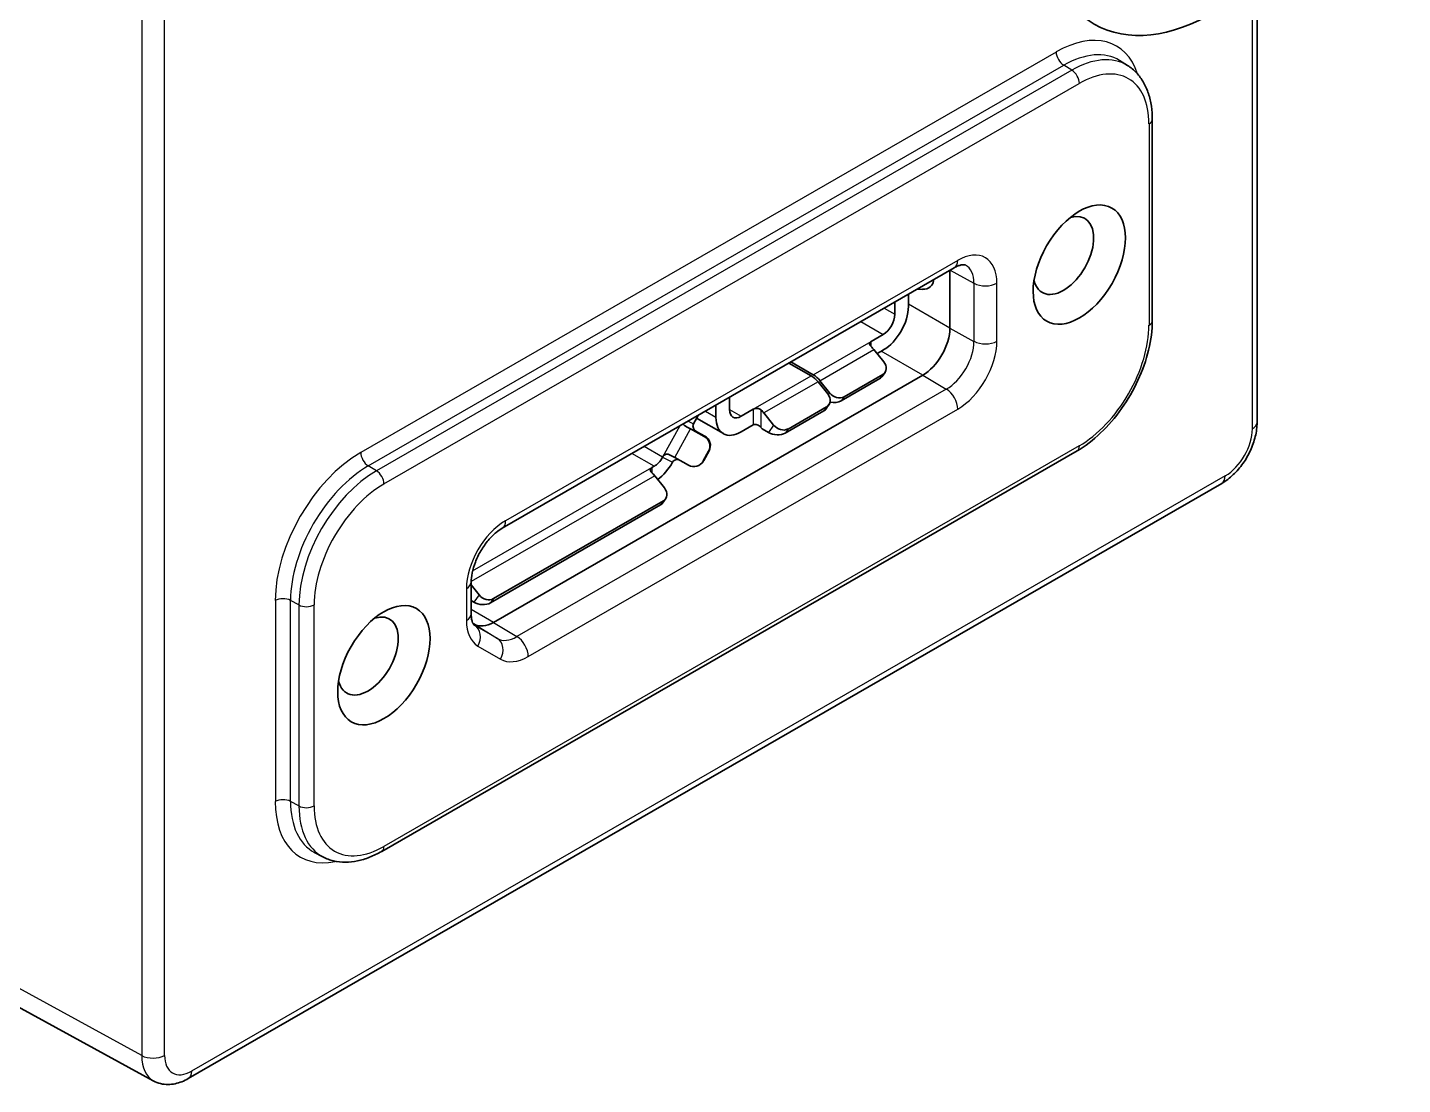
# Model space of a CAD drawing. Header units: millimetres. Extents: x 0 to 210, y 0 to 149.
# Drawn here: x 148.39 to 160.97, y 109.74 to 119.41 of the extents above; entities that cross this region are included whole.
import ezdxf

# ---------------------------------------------------------------- set-up
doc = ezdxf.new("R2010")
doc.units = ezdxf.units.MM
doc.header["$LTSCALE"] = 0.5
doc.layers.add('Sichtbar (ISO)', color=7, linetype='Continuous', lineweight=35)
doc.layers.add('Sichtbar schmal (ISO)', color=7, linetype='Continuous', lineweight=25)

msp = doc.modelspace()

# ---------------------------------------------------------------- linework, layer by layer
at = {"layer": 'Sichtbar (ISO)'}
for p, q in [((159.643, 115.796), (159.643, 119.827)), ((158.457, 119.061), (158.384, 119.106)), ((158.684, 118.566), (158.684, 116.726)), ((152.735, 114.826), (156.871, 117.209)), ((156.832, 117.186), (156.832, 116.657)), ((156.682, 117.099), (156.682, 117.091)), ((156.682, 117.094), (156.682, 117.084)), ((156.328, 116.896), (156.328, 116.784)), ((156.452, 116.967), (156.452, 116.855)), ((156.582, 117.012), (156.533, 117.014)), ((156.222, 116.6), (156.111, 116.536)), ((156.137, 116.461), (156.226, 116.35)), ((156.222, 116.457), (156.166, 116.425)), ((155.563, 116.22), (155.359, 116.338)), ((155.377, 116.348), (155.581, 116.231)), ((156.584, 116.228), (152.655, 113.965)), ((155.625, 116.166), (155.714, 116.055)), ((155.642, 116.176), (155.731, 116.065)), ((156.19, 116.195), (155.836, 115.991)), ((155.863, 116.03), (156.217, 116.233)), ((156.238, 116.252), (156.209, 116.212)), ((154.815, 116.024), (154.815, 115.912)), ((154.691, 115.953), (154.691, 115.841)), ((155.032, 115.915), (154.921, 115.851)), ((155.677, 115.899), (155.324, 115.696)), ((155.704, 115.938), (155.351, 115.734)), ((155.725, 115.957), (155.697, 115.916)), ((154.486, 115.782), (154.528, 115.859)), ((154.514, 115.833), (154.759, 115.692)), ((155.032, 115.772), (154.921, 115.708)), ((155.13, 115.881), (155.219, 115.77)), ((154.584, 115.666), (154.458, 115.735)), ((154.588, 115.669), (154.515, 115.709)), ((155.103, 115.748), (155.114, 115.735)), ((155.171, 115.702), (155.114, 115.735)), ((157.996, 115.534), (151.632, 111.869)), ((154.575, 115.442), (154.624, 115.53)), ((154.58, 115.446), (154.628, 115.534)), ((154.125, 115.393), (154.104, 115.381)), ((154.44, 115.403), (154.314, 115.472)), ((154.554, 115.416), (154.558, 115.419)), ((154.131, 115.305), (154.22, 115.195)), ((149.862, 109.79), (159.32, 115.237)), ((154.183, 115.039), (152.628, 114.143)), ((152.655, 114.182), (154.21, 115.078)), ((154.231, 115.097), (154.203, 115.056)), ((152.451, 114.042), (152.451, 114.334)), ((152.451, 114.307), (152.523, 114.217)), ((152.475, 114.15), (152.451, 114.164)), ((152.48, 113.948), (152.468, 113.955)), ((151.093, 111.819), (151.017, 111.859)), ((147.943, 110.644), (149.542, 109.77))]:
    msp.add_line(p, q, dxfattribs=at)
for centre, major_axis in [((159.256, 121.356), (1.104, 1.917)), ((158.016, 117.238), (0.298, 0.518)), ((151.652, 113.573), (0.298, 0.518))]:
    msp.add_ellipse(centre, major_axis=major_axis, ratio=0.578093, dxfattribs=at)
for centre, major_axis, ratio, start_param, end_param in [((157.871, 117.322), (0.195, 0.339), 0.578093, 2.590218, 6.83456), ((156.582, 117.094), (0.0995, -0.0096), 0.816281, 4.79122, 6.362016), ((156.588, 117.155), (0.0824, -0.0879), 0.533872, 0.438789, 0.514455), ((156.222, 116.723), (0.162, 0.282), 0.578093, 3.925057, 5.495853), ((156.222, 116.723), (0.075, 0.13), 0.578093, 3.925057, 5.495853), ((156.584, 116.514), (-0.175, -0.303), 0.578093, 0.783464, 2.354261), ((156.075, 116.372), (0.087, -0.152), 0.578093, 1.834529, 2.068376), ((156.156, 116.309), (0.0819, -0.0574), 0.787757, 5.930605, 7.501401), ((155.563, 116.077), (0.087, -0.152), 0.578093, 1.834529, 2.358128), ((155.581, 116.087), (0.087, -0.152), 0.578093, 1.834529, 2.358128), ((156.108, 116.242), (0.108, -0.013), 0.564325, 5.637791, 5.990371), ((155.643, 116.014), (0.0819, -0.0574), 0.787757, 5.930605, 7.501401), ((155.802, 116.106), (0.0819, -0.0574), 0.787757, 4.359809, 5.930605), ((154.921, 115.973), (-0.075, -0.13), 0.578093, 5.495853, 7.06665), ((155.068, 115.792), (0.087, -0.152), 0.578093, 1.834529, 2.068376), ((155.596, 115.946), (0.108, -0.013), 0.564325, 5.637791, 5.990371), ((155.755, 116.038), (0.108, -0.013), 0.564325, 4.596094, 5.637791), ((154.539, 115.753), (0.0533, -0.0293), 0.821579, 3.142394, 4.71319), ((154.921, 115.973), (-0.162, -0.282), 0.578093, 5.495853, 7.06665), ((155.068, 115.728), (0.0422, -0.0385), 0.697261, 1.352061, 2.922858), ((155.289, 115.811), (0.0819, -0.0574), 0.787757, 4.359809, 5.930605), ((154.462, 115.739), (-0.153, 0.084), 0.029784, 1.243844, 1.560154), ((154.536, 115.578), (0.0664, -0.0748), 0.9995, 0.343043, 1.913839), ((154.54, 115.582), (0.0664, -0.0748), 0.9995, 0.343043, 1.913839), ((155.242, 115.743), (0.108, -0.013), 0.564325, 4.066995, 5.637791), ((154.125, 115.515), (-0.075, -0.13), 0.578093, 0.783464, 1.607305), ((154.125, 115.515), (0.162, 0.282), 0.578093, 4.069582, 4.748898), ((154.318, 115.476), (-0.153, 0.084), 0.029784, 1.243844, 1.560154), ((154.347, 115.402), (0.0533, -0.0293), 0.821579, 2.032379, 3.142394), ((154.488, 115.49), (0.0664, -0.0748), 0.9995, 5.055432, 6.626228), ((154.492, 115.494), (0.0664, -0.0748), 0.9995, 0, 0.343043), ((154.069, 115.217), (0.087, -0.152), 0.578093, 1.834529, 2.068376), ((154.149, 115.154), (0.0819, -0.0574), 0.787757, 5.930605, 7.501401), ((154.102, 115.086), (0.108, -0.013), 0.564325, 5.637791, 5.990371), ((152.546, 114.19), (0.108, -0.013), 0.564325, 4.066995, 5.637791), ((152.594, 114.258), (0.0819, -0.0574), 0.787757, 4.359809, 5.930605), ((151.507, 113.657), (0.195, 0.339), 0.578093, 2.590218, 6.83456), ((152.655, 114.251), (-0.175, -0.303), 0.578093, 6.281252, 7.06665)]:
    msp.add_ellipse(centre, major_axis=major_axis, ratio=ratio, start_param=start_param, end_param=end_param, dxfattribs=at)
for points, knots in [([(158.457, 119.061), (158.487, 119.042), (158.515, 119.019), (158.564, 118.967), (158.586, 118.937), (158.622, 118.874), (158.637, 118.839), (158.661, 118.767), (158.67, 118.729), (158.681, 118.649), (158.684, 118.608), (158.684, 118.566)], [5.5144065, 5.5144065, 5.5144065, 5.5144065, 5.6681623, 5.6681623, 5.821918, 5.821918, 5.9756738, 5.9756738, 6.1294295, 6.1294295, 6.2831853, 6.2831853, 6.2831853, 6.2831853]), ([(156.871, 117.209), (156.884, 117.216), (156.896, 117.222), (156.918, 117.23), (156.927, 117.233), (156.944, 117.237), (156.951, 117.237), (156.962, 117.237), (156.966, 117.237), (156.971, 117.235), (156.973, 117.235), (156.975, 117.234)], [4.712389, 4.712389, 4.712389, 4.712389, 4.8653713, 4.8653713, 5.0183535, 5.0183535, 5.1713358, 5.1713358, 5.3243181, 5.3243181, 5.4773004, 5.4773004, 5.4773004, 5.4773004]), ([(158.684, 116.726), (158.684, 116.64), (158.672, 116.549), (158.628, 116.365), (158.595, 116.271), (158.511, 116.09), (158.46, 116.002), (158.345, 115.839), (158.28, 115.763), (158.143, 115.633), (158.07, 115.577), (157.996, 115.534)], [6.283185, 6.283185, 6.283185, 6.283185, 6.597345, 6.597345, 6.911504, 6.911504, 7.225663, 7.225663, 7.539822, 7.539822, 7.853982, 7.853982, 7.853982, 7.853982]), ([(156.111, 116.489), (156.109, 116.49), (156.108, 116.492), (156.107, 116.493), (156.106, 116.494), (156.105, 116.495), (156.105, 116.496), (156.104, 116.496), (156.104, 116.497), (156.103, 116.498), (156.103, 116.498), (156.102, 116.498), (156.102, 116.499), (156.102, 116.499), (156.102, 116.499), (156.102, 116.5), (156.101, 116.501), (156.101, 116.501), (156.1, 116.502), (156.1, 116.503), (156.099, 116.504), (156.099, 116.505), (156.099, 116.505), (156.099, 116.505), (156.098, 116.505), (156.098, 116.506), (156.098, 116.506), (156.098, 116.506), (156.098, 116.507), (156.097, 116.508), (156.097, 116.509), (156.097, 116.509), (156.097, 116.51), (156.097, 116.51), (156.097, 116.51), (156.097, 116.511), (156.097, 116.511), (156.097, 116.511), (156.097, 116.512), (156.096, 116.512), (156.096, 116.512), (156.096, 116.513), (156.096, 116.513), (156.096, 116.514), (156.096, 116.514), (156.096, 116.514), (156.096, 116.515), (156.096, 116.515), (156.096, 116.515), (156.096, 116.516), (156.096, 116.516), (156.096, 116.517), (156.096, 116.518), (156.097, 116.519), (156.097, 116.52), (156.097, 116.52), (156.097, 116.521), (156.097, 116.521), (156.097, 116.521), (156.097, 116.521), (156.097, 116.522), (156.098, 116.522), (156.098, 116.523), (156.098, 116.524), (156.099, 116.524), (156.099, 116.525), (156.099, 116.525), (156.099, 116.526), (156.1, 116.526), (156.1, 116.526), (156.101, 116.527), (156.101, 116.528), (156.102, 116.529), (156.102, 116.53), (156.103, 116.53), (156.103, 116.53), (156.104, 116.531), (156.104, 116.531), (156.105, 116.532), (156.106, 116.532), (156.106, 116.533), (156.108, 116.534), (156.109, 116.535), (156.11, 116.535), (156.111, 116.536)], [0, 0, 0, 0, 0.0120543, 0.0120543, 0.0120543, 0.0198214, 0.0198214, 0.0198214, 0.0268172, 0.0268172, 0.0268172, 0.0297329, 0.0297329, 0.0297329, 0.0326605, 0.0326605, 0.0326605, 0.0396849, 0.0396849, 0.0396849, 0.0477368, 0.0477368, 0.0477368, 0.0496242, 0.0496242, 0.0496242, 0.0515012, 0.0515012, 0.0515012, 0.0595082, 0.0595082, 0.0595082, 0.0644661, 0.0644661, 0.0644661, 0.0670114, 0.0670114, 0.0670114, 0.069424, 0.069424, 0.069424, 0.074267, 0.074267, 0.074267, 0.0775376, 0.0775376, 0.0775376, 0.0793767, 0.0793767, 0.0793767, 0.0865184, 0.0865184, 0.0865184, 0.096382, 0.096382, 0.096382, 0.099219, 0.099219, 0.099219, 0.1014304, 0.1014304, 0.1014304, 0.109119, 0.109119, 0.109119, 0.1140724, 0.1140724, 0.1140724, 0.1190259, 0.1190259, 0.1190259, 0.1289126, 0.1289126, 0.1289126, 0.1338559, 0.1338559, 0.1338559, 0.1387993, 0.1387993, 0.1387993, 0.1486778, 0.1486778, 0.1486778, 0.1585563, 0.1585563, 0.1585563, 0.1585563]), ([(155.032, 115.915), (155.035, 115.916), (155.037, 115.917), (155.04, 115.919), (155.042, 115.919), (155.044, 115.92), (155.047, 115.921), (155.047, 115.921), (155.048, 115.921), (155.049, 115.921), (155.05, 115.921), (155.051, 115.922), (155.052, 115.922), (155.053, 115.922), (155.053, 115.922), (155.053, 115.922), (155.054, 115.922), (155.054, 115.922), (155.055, 115.922), (155.056, 115.922), (155.057, 115.923), (155.058, 115.923), (155.06, 115.923), (155.061, 115.923), (155.063, 115.923), (155.064, 115.923), (155.065, 115.923), (155.065, 115.923), (155.066, 115.923), (155.067, 115.923), (155.068, 115.923), (155.069, 115.923), (155.07, 115.923), (155.071, 115.923), (155.071, 115.923), (155.072, 115.923), (155.073, 115.922), (155.074, 115.922), (155.075, 115.922), (155.076, 115.922), (155.077, 115.922), (155.077, 115.922), (155.078, 115.922), (155.078, 115.921), (155.079, 115.921), (155.08, 115.921), (155.08, 115.921), (155.081, 115.921), (155.081, 115.921), (155.082, 115.921), (155.082, 115.921), (155.083, 115.92), (155.083, 115.92), (155.084, 115.92), (155.085, 115.92), (155.086, 115.919), (155.086, 115.919), (155.087, 115.919), (155.087, 115.919), (155.087, 115.919), (155.087, 115.919), (155.088, 115.919), (155.088, 115.918), (155.089, 115.918), (155.089, 115.918), (155.09, 115.918), (155.09, 115.918), (155.091, 115.917), (155.091, 115.917), (155.092, 115.917), (155.092, 115.917), (155.093, 115.916), (155.094, 115.916), (155.094, 115.916), (155.095, 115.915), (155.095, 115.915), (155.095, 115.915), (155.096, 115.915), (155.096, 115.915), (155.096, 115.914), (155.097, 115.914), (155.098, 115.913), (155.098, 115.913), (155.098, 115.913), (155.099, 115.913), (155.099, 115.912), (155.099, 115.912), (155.1, 115.912), (155.1, 115.911), (155.101, 115.911), (155.101, 115.91), (155.102, 115.91), (155.103, 115.909), (155.103, 115.909)], [0, 0, 0, 0, 0.0197656, 0.0197656, 0.0197656, 0.034577, 0.034577, 0.034577, 0.0395176, 0.0395176, 0.0395176, 0.0465893, 0.0465893, 0.0465893, 0.0493973, 0.0493973, 0.0493973, 0.0522156, 0.0522156, 0.0522156, 0.0593135, 0.0593135, 0.0593135, 0.068303, 0.068303, 0.068303, 0.073716, 0.073716, 0.073716, 0.0791291, 0.0791291, 0.0791291, 0.0840985, 0.0840985, 0.0840985, 0.0890679, 0.0890679, 0.0890679, 0.0957013, 0.0957013, 0.0957013, 0.0990241, 0.0990241, 0.0990241, 0.1023348, 0.1023348, 0.1023348, 0.1056396, 0.1056396, 0.1056396, 0.1089445, 0.1089445, 0.1089445, 0.1138876, 0.1138876, 0.1138876, 0.1174284, 0.1174284, 0.1174284, 0.1188308, 0.1188308, 0.1188308, 0.1216512, 0.1216512, 0.1216512, 0.1252117, 0.1252117, 0.1252117, 0.1287722, 0.1287722, 0.1287722, 0.1337506, 0.1337506, 0.1337506, 0.1363479, 0.1363479, 0.1363479, 0.1387289, 0.1387289, 0.1387289, 0.143473, 0.143473, 0.143473, 0.1460606, 0.1460606, 0.1460606, 0.1486482, 0.1486482, 0.1486482, 0.1535902, 0.1535902, 0.1535902, 0.1585323, 0.1585323, 0.1585323, 0.1585323]), ([(154.41, 115.761), (154.409, 115.762), (154.407, 115.763), (154.406, 115.764), (154.405, 115.765), (154.404, 115.766), (154.403, 115.767), (154.402, 115.767), (154.401, 115.768), (154.4, 115.769), (154.4, 115.769), (154.4, 115.769), (154.399, 115.77), (154.399, 115.77), (154.399, 115.77), (154.399, 115.771), (154.398, 115.772), (154.397, 115.772), (154.396, 115.773), (154.396, 115.774), (154.395, 115.775), (154.394, 115.776), (154.394, 115.777), (154.394, 115.777), (154.394, 115.777), (154.394, 115.777), (154.394, 115.778), (154.394, 115.778), (154.393, 115.779), (154.392, 115.78), (154.392, 115.781)], [0, 0, 0, 0, 0.01205428, 0.01205428, 0.01205428, 0.01982145, 0.01982145, 0.01982145, 0.02681719, 0.02681719, 0.02681719, 0.02973285, 0.02973285, 0.02973285, 0.03266047, 0.03266047, 0.03266047, 0.03968487, 0.03968487, 0.03968487, 0.04773678, 0.04773678, 0.04773678, 0.04962424, 0.04962424, 0.04962424, 0.05150117, 0.05150117, 0.05150117, 0.05862528, 0.05862528, 0.05862528, 0.05862528]), ([(159.643, 115.796), (159.643, 115.752), (159.637, 115.708), (159.616, 115.622), (159.601, 115.579), (159.563, 115.496), (159.54, 115.456), (159.487, 115.382), (159.458, 115.347), (159.393, 115.286), (159.358, 115.259), (159.32, 115.237)], [0, 0, 0, 0, 0.314159, 0.314159, 0.628319, 0.628319, 0.942478, 0.942478, 1.256637, 1.256637, 1.570796, 1.570796, 1.570796, 1.570796]), ([(154.203, 115.477), (154.205, 115.48), (154.206, 115.482), (154.208, 115.485), (154.21, 115.487), (154.213, 115.49), (154.215, 115.492), (154.217, 115.494), (154.219, 115.495), (154.221, 115.496), (154.221, 115.497), (154.221, 115.497), (154.222, 115.497), (154.223, 115.498), (154.223, 115.498), (154.224, 115.498), (154.225, 115.499), (154.226, 115.499), (154.227, 115.5), (154.228, 115.5), (154.229, 115.501), (154.23, 115.501), (154.23, 115.501), (154.231, 115.501), (154.231, 115.502), (154.231, 115.502), (154.232, 115.502), (154.232, 115.502), (154.233, 115.502), (154.234, 115.503), (154.235, 115.503), (154.236, 115.503), (154.237, 115.503), (154.239, 115.504), (154.239, 115.504), (154.239, 115.504), (154.24, 115.504), (154.24, 115.504), (154.241, 115.504), (154.241, 115.504), (154.242, 115.504), (154.243, 115.504), (154.244, 115.504), (154.246, 115.504), (154.247, 115.504), (154.248, 115.504), (154.248, 115.504), (154.249, 115.504), (154.249, 115.504), (154.249, 115.504), (154.249, 115.504), (154.25, 115.504), (154.251, 115.504), (154.252, 115.503), (154.253, 115.503), (154.254, 115.503), (154.255, 115.503), (154.256, 115.503), (154.256, 115.502), (154.257, 115.502), (154.258, 115.502), (154.258, 115.502), (154.259, 115.501), (154.26, 115.501), (154.26, 115.501), (154.261, 115.501), (154.261, 115.501), (154.261, 115.501), (154.262, 115.5), (154.262, 115.5), (154.263, 115.5), (154.263, 115.5), (154.264, 115.499), (154.265, 115.499), (154.266, 115.499), (154.266, 115.498)], [0, 0, 0, 0, 0.0197663, 0.0197663, 0.0197663, 0.0395468, 0.0395468, 0.0395468, 0.0543781, 0.0543781, 0.0543781, 0.0575399, 0.0575399, 0.0575399, 0.0629152, 0.0629152, 0.0629152, 0.0692702, 0.0692702, 0.0692702, 0.0769478, 0.0769478, 0.0769478, 0.0792125, 0.0792125, 0.0792125, 0.0814659, 0.0814659, 0.0814659, 0.0891047, 0.0891047, 0.0891047, 0.0962373, 0.0962373, 0.0962373, 0.0990182, 0.0990182, 0.0990182, 0.101811, 0.101811, 0.101811, 0.1089743, 0.1089743, 0.1089743, 0.1170373, 0.1170373, 0.1170373, 0.1189198, 0.1189198, 0.1189198, 0.1207916, 0.1207916, 0.1207916, 0.1288086, 0.1288086, 0.1288086, 0.1337609, 0.1337609, 0.1337609, 0.1387131, 0.1387131, 0.1387131, 0.1436752, 0.1436752, 0.1436752, 0.1461563, 0.1461563, 0.1461563, 0.1486373, 0.1486373, 0.1486373, 0.1535844, 0.1535844, 0.1535844, 0.1585315, 0.1585315, 0.1585315, 0.1585315]), ([(154.104, 115.334), (154.103, 115.335), (154.102, 115.336), (154.1, 115.338), (154.1, 115.339), (154.099, 115.339), (154.098, 115.34), (154.098, 115.341), (154.097, 115.342), (154.096, 115.343), (154.096, 115.343), (154.096, 115.343), (154.096, 115.343), (154.096, 115.344), (154.095, 115.344), (154.095, 115.344), (154.095, 115.345), (154.094, 115.346), (154.094, 115.347), (154.093, 115.347), (154.093, 115.348), (154.092, 115.349), (154.092, 115.349), (154.092, 115.35), (154.092, 115.35), (154.092, 115.35), (154.092, 115.35), (154.092, 115.351), (154.091, 115.352), (154.091, 115.352), (154.091, 115.353), (154.091, 115.354), (154.09, 115.355), (154.09, 115.356), (154.09, 115.356), (154.09, 115.356), (154.09, 115.356), (154.09, 115.357), (154.09, 115.357), (154.09, 115.357), (154.09, 115.358), (154.09, 115.359), (154.09, 115.359), (154.09, 115.36), (154.09, 115.361), (154.09, 115.362), (154.09, 115.362), (154.09, 115.362), (154.09, 115.363), (154.09, 115.363), (154.09, 115.363), (154.09, 115.363), (154.09, 115.364), (154.09, 115.365), (154.091, 115.365), (154.091, 115.366), (154.091, 115.367), (154.092, 115.368), (154.092, 115.368), (154.092, 115.368), (154.092, 115.368), (154.092, 115.369), (154.092, 115.369), (154.092, 115.369), (154.093, 115.37), (154.093, 115.37), (154.094, 115.371), (154.094, 115.372), (154.094, 115.372), (154.095, 115.372), (154.095, 115.373), (154.095, 115.373), (154.096, 115.374), (154.096, 115.375), (154.097, 115.375), (154.098, 115.376), (154.1, 115.378), (154.102, 115.379), (154.104, 115.381)], [0, 0, 0, 0, 0.0123094, 0.0123094, 0.0123094, 0.0198388, 0.0198388, 0.0198388, 0.0274246, 0.0274246, 0.0274246, 0.0297801, 0.0297801, 0.0297801, 0.0321235, 0.0321235, 0.0321235, 0.0396709, 0.0396709, 0.0396709, 0.0471501, 0.0471501, 0.0471501, 0.0495665, 0.0495665, 0.0495665, 0.0519948, 0.0519948, 0.0519948, 0.0595109, 0.0595109, 0.0595109, 0.0673303, 0.0673303, 0.0673303, 0.0694518, 0.0694518, 0.0694518, 0.0715617, 0.0715617, 0.0715617, 0.0793384, 0.0793384, 0.0793384, 0.0866021, 0.0866021, 0.0866021, 0.0892411, 0.0892411, 0.0892411, 0.091892, 0.091892, 0.091892, 0.0991886, 0.0991886, 0.0991886, 0.1070542, 0.1070542, 0.1070542, 0.1091301, 0.1091301, 0.1091301, 0.1111943, 0.1111943, 0.1111943, 0.1190158, 0.1190158, 0.1190158, 0.1239524, 0.1239524, 0.1239524, 0.128889, 0.128889, 0.128889, 0.138757, 0.138757, 0.138757, 0.1585072, 0.1585072, 0.1585072, 0.1585072]), ([(152.451, 114.334), (152.451, 114.359), (152.454, 114.387), (152.466, 114.449), (152.476, 114.482), (152.503, 114.551), (152.52, 114.586), (152.56, 114.654), (152.582, 114.686), (152.63, 114.743), (152.655, 114.768), (152.699, 114.804), (152.718, 114.816), (152.735, 114.826)], [3.141593, 3.141593, 3.141593, 3.141593, 3.398339, 3.398339, 3.66682, 3.66682, 3.944304, 3.944304, 4.224691, 4.224691, 4.501166, 4.501166, 4.712389, 4.712389, 4.712389, 4.712389]), ([(152.481, 113.939), (152.479, 113.94), (152.478, 113.941), (152.474, 113.945), (152.471, 113.949), (152.466, 113.958), (152.463, 113.964), (152.458, 113.981), (152.455, 113.991), (152.452, 114.014), (152.451, 114.027), (152.451, 114.042)], [2.3728139, 2.3728139, 2.3728139, 2.3728139, 2.5265696, 2.5265696, 2.6803254, 2.6803254, 2.8340811, 2.8340811, 2.9878369, 2.9878369, 3.1415927, 3.1415927, 3.1415927, 3.1415927]), ([(151.632, 111.869), (151.595, 111.849), (151.558, 111.831), (151.484, 111.801), (151.447, 111.79), (151.373, 111.774), (151.336, 111.77), (151.263, 111.77), (151.227, 111.773), (151.157, 111.79), (151.124, 111.802), (151.093, 111.819)], [1.5707963, 1.5707963, 1.5707963, 1.5707963, 1.7237786, 1.7237786, 1.8767609, 1.8767609, 2.0297432, 2.0297432, 2.1827254, 2.1827254, 2.3357077, 2.3357077, 2.3357077, 2.3357077]), ([(149.862, 109.79), (149.843, 109.779), (149.824, 109.77), (149.784, 109.754), (149.764, 109.748), (149.721, 109.739), (149.699, 109.736), (149.654, 109.736), (149.631, 109.739), (149.586, 109.75), (149.563, 109.759), (149.542, 109.77)], [-1.5707963, -1.5707963, -1.5707963, -1.5707963, -1.4166536, -1.4166536, -1.2625109, -1.2625109, -1.1083683, -1.1083683, -0.9542256, -0.9542256, -0.8000829, -0.8000829, -0.8000829, -0.8000829])]:
    msp.add_open_spline(points, degree=3, knots=knots, dxfattribs=at)
at = {"layer": 'Sichtbar schmal (ISO)'}
for p, q in [((149.436, 120.95), (149.436, 110.001)), ((149.645, 110.003), (149.645, 120.952)), ((159.599, 119.789), (159.599, 115.735)), ((157.804, 119.183), (151.44, 115.519)), ((151.509, 115.397), (157.873, 119.062)), ((157.947, 119.017), (157.873, 119.062)), ((157.947, 119.017), (151.584, 115.352)), ((151.652, 115.231), (158.016, 118.895)), ((158.655, 118.525), (158.655, 116.686)), ((156.903, 117.277), (152.766, 114.895)), ((156.834, 117.187), (157.052, 117.067)), ((156.683, 117.1), (156.682, 117.091)), ((157.052, 117.067), (157.052, 116.536)), ((157.262, 116.538), (157.262, 117.069)), ((156.231, 116.84), (156.328, 116.784)), ((156.832, 116.657), (156.452, 116.875)), ((156.018, 116.717), (156.222, 116.6)), ((156.832, 116.657), (157.052, 116.536)), ((155.581, 116.231), (156.111, 116.536)), ((156.111, 116.489), (156.111, 116.536)), ((155.642, 116.176), (156.137, 116.461)), ((156.584, 116.228), (156.204, 116.447)), ((155.032, 115.915), (155.563, 116.22)), ((155.625, 116.166), (155.13, 115.881)), ((156.217, 116.233), (156.19, 116.195)), ((156.584, 116.228), (156.799, 116.098)), ((156.799, 116.098), (152.87, 113.835)), ((155.731, 116.065), (155.719, 116.048)), ((155.863, 116.03), (155.836, 115.991)), ((152.973, 113.653), (156.903, 115.916)), ((154.594, 115.897), (154.691, 115.841)), ((154.815, 115.912), (154.921, 115.851)), ((155.032, 115.915), (155.032, 115.772)), ((155.103, 115.909), (155.103, 115.748)), ((155.704, 115.938), (155.677, 115.899)), ((154.437, 115.807), (154.486, 115.782)), ((155.219, 115.77), (155.171, 115.702)), ((154.359, 115.762), (154.203, 115.477)), ((154.314, 115.472), (154.458, 115.735)), ((154.515, 115.709), (154.41, 115.761)), ((154.584, 115.666), (154.588, 115.669)), ((155.351, 115.734), (155.324, 115.696)), ((158.016, 115.58), (151.652, 111.915)), ((154.203, 115.477), (154.034, 115.574)), ((154.624, 115.53), (154.628, 115.534)), ((151.584, 115.352), (151.509, 115.397)), ((154.125, 115.393), (153.922, 115.51)), ((154.203, 115.477), (154.294, 115.432)), ((154.575, 115.442), (154.58, 115.446)), ((159.352, 115.306), (149.893, 109.859)), ((154.131, 115.305), (152.451, 114.338)), ((152.464, 114.436), (154.104, 115.381)), ((154.104, 115.381), (154.104, 115.334)), ((154.21, 115.078), (154.183, 115.039)), ((152.407, 114.273), (152.407, 113.981)), ((150.659, 114.165), (150.659, 112.325)), ((150.798, 112.326), (150.798, 114.166)), ((150.875, 114.124), (150.798, 114.166)), ((152.523, 114.217), (152.475, 114.15)), ((152.655, 114.182), (152.628, 114.143)), ((150.875, 114.124), (150.875, 112.285)), ((151.014, 112.286), (151.014, 114.125)), ((152.655, 113.965), (152.451, 114.082)), ((152.48, 113.948), (152.691, 113.817)), ((152.48, 113.94), (152.484, 113.937)), ((152.691, 113.817), (152.484, 113.937)), ((152.655, 113.965), (152.87, 113.835)), ((152.512, 113.748), (152.719, 113.628)), ((150.875, 112.285), (150.798, 112.326)), ((149.436, 110.001), (147.837, 110.875))]:
    msp.add_line(p, q, dxfattribs=at)
for centre, major_axis, ratio, start_param, end_param in [((157.198, 122.492), (-1.559, -2.708), 0.578093, 2.376926, 7.086243), ((157.804, 118.28), (0.552, 0.958), 0.578093, 5.804038, 7.06665), ((157.875, 119.143), (-0.0499, 0.0867), 0.578093, 0.787332, 2.331948), ((157.873, 118.24), (0.502, 0.871), 0.578093, 6.264632, 7.06665), ((157.947, 118.197), (0.5, 0.869), 0.578093, 6.264632, 7.06665), ((158.016, 118.158), (0.45, 0.782), 0.578093, 5.495853, 7.06665), ((157.946, 118.936), (-0.0499, 0.0867), 0.578093, 3.928925, 5.473541), ((158.584, 118.566), (0.1, 0), 0.575862, 5.497787, 6.283185), ((156.797, 117.339), (0.075, -0.13), 0.578093, 0, 0.787332), ((156.903, 116.862), (0.253, 0.44), 0.578093, 5.495853, 7.06665), ((156.799, 116.922), (0.179, 0.31), 0.578093, 5.495853, 6.301738), ((157.156, 117.13), (0.15, 0), 0.575862, 3.953171, 5.497787), ((158.016, 116.318), (-0.45, -0.782), 0.578093, 0.783464, 2.354261), ((158.584, 116.726), (0.1, 0), 0.575862, 5.497787, 6.283185), ((156.799, 116.39), (-0.179, -0.31), 0.578093, 0.783464, 2.354261), ((156.903, 116.331), (0.253, 0.44), 0.578093, 3.925057, 5.495853), ((157.156, 116.599), (0.15, 0), 0.575862, 3.953171, 5.497787), ((156.797, 115.977), (-0.075, 0.13), 0.578093, 3.928925, 5.473541), ((159.493, 115.796), (0.15, 0), 0.575862, 5.497787, 6.283185), ((159.352, 115.592), (-0.175, -0.303), 0.578094, 0.783808, 2.354604), ((151.44, 114.615), (-0.552, -0.958), 0.578093, 3.925057, 5.495853), ((151.511, 115.478), (-0.0499, 0.0867), 0.578093, 0.787332, 2.331948), ((157.946, 115.621), (0.0499, -0.0867), 0.578093, 0, 0.787332), ((151.509, 114.575), (0.502, 0.871), 0.578093, 0.783464, 2.354261), ((151.584, 114.532), (-0.5, -0.869), 0.578093, 3.925057, 5.495853), ((151.582, 115.271), (-0.0499, 0.0867), 0.578093, 3.928925, 5.473541), ((159.245, 115.367), (0.075, -0.13), 0.578093, 0, 0.787332), ((151.652, 114.493), (0.45, 0.782), 0.578093, 0.783464, 2.354261), ((152.766, 114.48), (-0.253, -0.44), 0.578093, 3.925057, 5.495853), ((152.66, 114.956), (0.075, -0.13), 0.578093, 0, 0.787332), ((152.301, 114.334), (0.15, 0), 0.575862, 5.497787, 6.283185), ((150.729, 114.124), (-0.1, 0), 0.575862, 3.953171, 5.497787), ((150.943, 114.166), (-0.1, 0), 0.575862, 0.811578, 2.356194), ((152.301, 114.042), (0.15, 0), 0.575862, 5.497787, 6.283185), ((152.766, 114.188), (-0.253, -0.44), 0.578093, 5.495853, 6.281252), ((152.663, 114.247), (-0.179, -0.31), 0.578093, 6.264632, 6.281252), ((152.406, 113.809), (0.075, 0.13), 0.815969, 4.715118, 6.259735), ((152.87, 114.127), (-0.179, -0.31), 0.578093, 6.281252, 7.06665), ((152.613, 113.689), (0.075, 0.13), 0.815969, 4.715118, 6.259735), ((152.867, 113.714), (0.075, -0.13), 0.578093, 0.787332, 2.331948), ((152.973, 114.068), (-0.253, -0.44), 0.578093, 6.281252, 7.06665), ((150.729, 112.285), (-0.1, 0), 0.575862, 3.953171, 5.497787), ((151.44, 112.775), (-0.552, -0.958), 0.578093, 5.495853, 6.762333), ((151.509, 112.736), (-0.502, -0.871), 0.578093, 5.495853, 6.301738), ((150.943, 112.327), (-0.1, 0), 0.575862, 0.811578, 2.356194), ((151.584, 112.693), (-0.5, -0.869), 0.578093, 5.495853, 6.301738), ((151.652, 112.653), (-0.45, -0.782), 0.578093, 5.495853, 7.06665), ((151.582, 111.956), (0.0499, -0.0867), 0.578093, 0, 0.787332), ((149.539, 110.064), (0.15, 0), 0.575862, 3.953171, 5.497787), ((149.787, 110.206), (-0.247, -0.435), 0.573537, 5.492125, 6.292207), ((149.893, 110.145), (0.175, 0.303), 0.578094, 2.354604, 3.925401), ((149.787, 109.92), (0.075, -0.13), 0.578093, 0, 0.787332)]:
    msp.add_ellipse(centre, major_axis=major_axis, ratio=ratio, start_param=start_param, end_param=end_param, dxfattribs=at)

doc.saveas('drawing.dxf')
